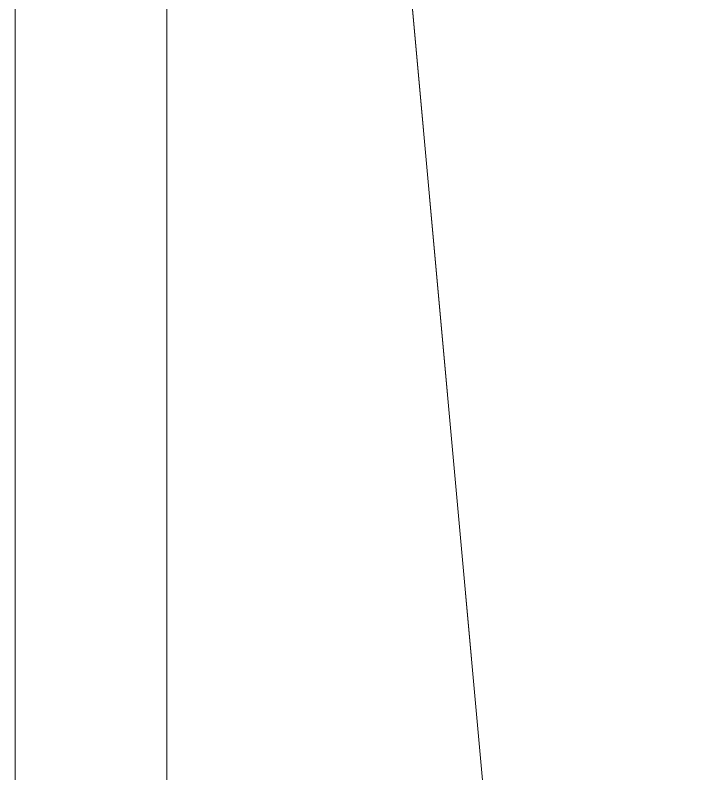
# Model space of a CAD drawing. Header units: millimetres. Extents: x 58509 to 70877, y -36887 to -9553.
# Drawn here: x 61103.9 to 61303.9, y -16689.7 to -16464.8 of the extents above; entities that cross this region are included whole.
import ezdxf

# ---------------------------------------------------------------- set-up
doc = ezdxf.new("R2010")
doc.units = ezdxf.units.MM
for name, color, linetype, lineweight in [('A-DOOR', 31, 'Continuous', 9), ('A-DOOR-FRAM', 31, 'Continuous', 9), ('A-WALL', 113, 'Continuous', 9)]:
    doc.layers.add(name, color=color, linetype=linetype, lineweight=lineweight)

# ---------------------------------------------------------------- blocks, each defined once
blk = doc.blocks.new('TU DF 1 - Rahmenstock flächenbündig - ML - 885 x 2135-2481295-_3D_')
at = {"layer": 'A-DOOR'}
mesh = blk.add_polyface(dxfattribs=at)
corners = [(408.5, 230), (408.5, 185), (-408.5, 185), (-408.5, 230)]
mesh.append_faces([[corners[k] for k in face] for face in [(2, 3, 0, 1)]])
mesh = blk.add_polyface(dxfattribs=at)
corners = [(-408.5, 230), (-408.5, 230, 2101), (408.5, 230, 2101), (408.5, 230)]
mesh.append_faces([[corners[k] for k in face] for face in [(0, 1, 2, 3)]])
mesh = blk.add_polyface(dxfattribs=at)
corners = [(-408.5, 185, 2101), (408.5, 185, 2101), (408.5, 230, 2101), (-408.5, 230, 2101)]
mesh.append_faces([[corners[k] for k in face] for face in [(2, 3, 0, 1)]])
mesh = blk.add_polyface(dxfattribs=at)
corners = [(408.5, 185), (408.5, 185, 2101), (-408.5, 185, 2101), (-408.5, 185)]
mesh.append_faces([[corners[k] for k in face] for face in [(1, 2, 3, 0)]])
at = {"layer": 'A-DOOR-FRAM'}
mesh = blk.add_polyface(dxfattribs=at)
corners = [(-442.5, 230, 2135), (442.5, 230, 2135), (412.5, 230, 2105), (-412.5, 230, 2105)]
mesh.append_faces([[corners[k] for k in face] for face in [(2, 3, 0, 1)]])
mesh = blk.add_polyface(dxfattribs=at)
corners = [(-442.5, 230, 2135), (-442.5, -230, 2135), (442.5, -230, 2135), (442.5, 230, 2135)]
mesh.append_faces([[corners[k] for k in face] for face in [(0, 1, 2, 3)]])
mesh = blk.add_polyface(dxfattribs=at)
corners = [(-412.5, 185, 2105), (-412.5, 230, 2105), (412.5, 230, 2105), (412.5, 185, 2105)]
mesh.append_faces([[corners[k] for k in face] for face in [(3, 0, 1, 2)]])
mesh = blk.add_polyface(dxfattribs=at)
corners = [(-397.5, 185), (-412.5, 185), (-412.5, 185, 2105), (412.5, 185, 2105), (412.5, 185), (397.5, 185), (397.5, 185, 2090), (-397.5, 185, 2090)]
mesh.append_faces([[corners[k] for k in face] for face in [(6, 7, 2, 3)]], dxfattribs={"vtx1": -1, "vtx3": -1})
mesh.append_faces([[corners[k] for k in face] for face in [(4, 5, 6, 3)]], dxfattribs={"vtx2": -1})
mesh.append_faces([[corners[k] for k in face] for face in [(7, 0, 1, 2)]], dxfattribs={"vtx3": -1})
mesh = blk.add_polyface(dxfattribs=at)
corners = [(-397.5, -230, 2090), (-397.5, 185, 2090), (397.5, 185, 2090), (397.5, -230, 2090)]
mesh.append_faces([[corners[k] for k in face] for face in [(3, 0, 1, 2)]])

msp = doc.modelspace()

# ---------------------------------------------------------------- block references
at = {"layer": 'A-DOOR', "rotation": 89.99997734220972}
msp.add_blockref('TU DF 1 - Rahmenstock flächenbündig - ML - 885 x 2135-2481295-_3D_', (61333.87, -16471.8), dxfattribs=at)

# ---------------------------------------------------------------- meshes
at = {"layer": 'A-WALL'}
mesh = msp.add_polyface(dxfattribs=at)
corners = [(61103.87, -20236.24, 4000), (61103.87, -19776.24, 4000), (61103.87, -15163.75, 4000), (61103.87, -14703.75, 4000), (61103.87, -10323.7, 4000), (61103.87, -10323.7), (61103.87, -14703.75), (61103.87, -15163.75), (61103.87, -16029.3), (61103.87, -16029.3, 2135), (61103.87, -16914.3, 2135), (61103.87, -16914.3), (61103.87, -19776.24), (61103.87, -20236.24)]
mesh.append_faces([[corners[k] for k in face] for face in [(10, 1, 2)]], dxfattribs={"vtx0": -1, "vtx2": -1})
mesh.append_faces([[corners[k] for k in face] for face in [(5, 6, 3, 4), (0, 1, 13)]], dxfattribs={"vtx1": -1})
mesh.append_faces([[corners[k] for k in face] for face in [(6, 7, 9, 3), (12, 13, 1, 10)]], dxfattribs={"vtx1": -1, "vtx2": -1, "vtx3": -1})
mesh.append_faces([[corners[k] for k in face] for face in [(9, 10, 2, 3)]], dxfattribs={"vtx1": -1, "vtx3": -1})
mesh.append_faces([[corners[k] for k in face] for face in [(7, 8, 9), (10, 11, 12)]], dxfattribs={"vtx2": -1})
mesh = msp.add_polyface(dxfattribs=at)
corners = [(61103.87, -10323.7), (61563.87, -10323.7), (61563.87, -16029.3), (61103.87, -16029.3), (61103.87, -15163.75), (61103.87, -14703.75), (61563.87, -20236.23), (61103.87, -20236.24), (61103.87, -19776.24), (61103.87, -16914.3), (61563.87, -16914.3)]
mesh.append_faces([[corners[k] for k in face] for face in [(4, 2, 3), (8, 6, 7)]], dxfattribs={"vtx0": -1})
mesh.append_faces([[corners[k] for k in face] for face in [(5, 1, 2, 4)]], dxfattribs={"vtx0": -1, "vtx2": -1})
mesh.append_faces([[corners[k] for k in face] for face in [(10, 6, 8, 9)]], dxfattribs={"vtx1": -1})
mesh.append_faces([[corners[k] for k in face] for face in [(5, 0, 1)]], dxfattribs={"vtx2": -1})
mesh = msp.add_polyface(dxfattribs=at)
corners = [(61563.87, -20236.23, 4000), (61563.87, -10323.7, 4000), (61103.87, -10323.7, 4000), (61103.87, -14703.75, 4000), (61103.87, -15163.75, 4000), (61103.87, -19776.24, 4000), (61103.87, -20236.24, 4000)]
mesh.append_faces([[corners[k] for k in face] for face in [(0, 4, 5, 6)]], dxfattribs={"vtx0": -1})
mesh.append_faces([[corners[k] for k in face] for face in [(4, 0, 1, 3)]], dxfattribs={"vtx0": -1, "vtx2": -1})
mesh.append_faces([[corners[k] for k in face] for face in [(2, 3, 1)]], dxfattribs={"vtx1": -1})
mesh = msp.add_polyface(dxfattribs=at)
corners = [(61103.87, -16029.3, 2135), (61563.87, -16029.3, 2135), (61563.87, -16914.3, 2135), (61103.87, -16914.3, 2135)]
mesh.append_faces([[corners[k] for k in face] for face in [(2, 3, 0, 1)]])

doc.saveas('drawing.dxf')
